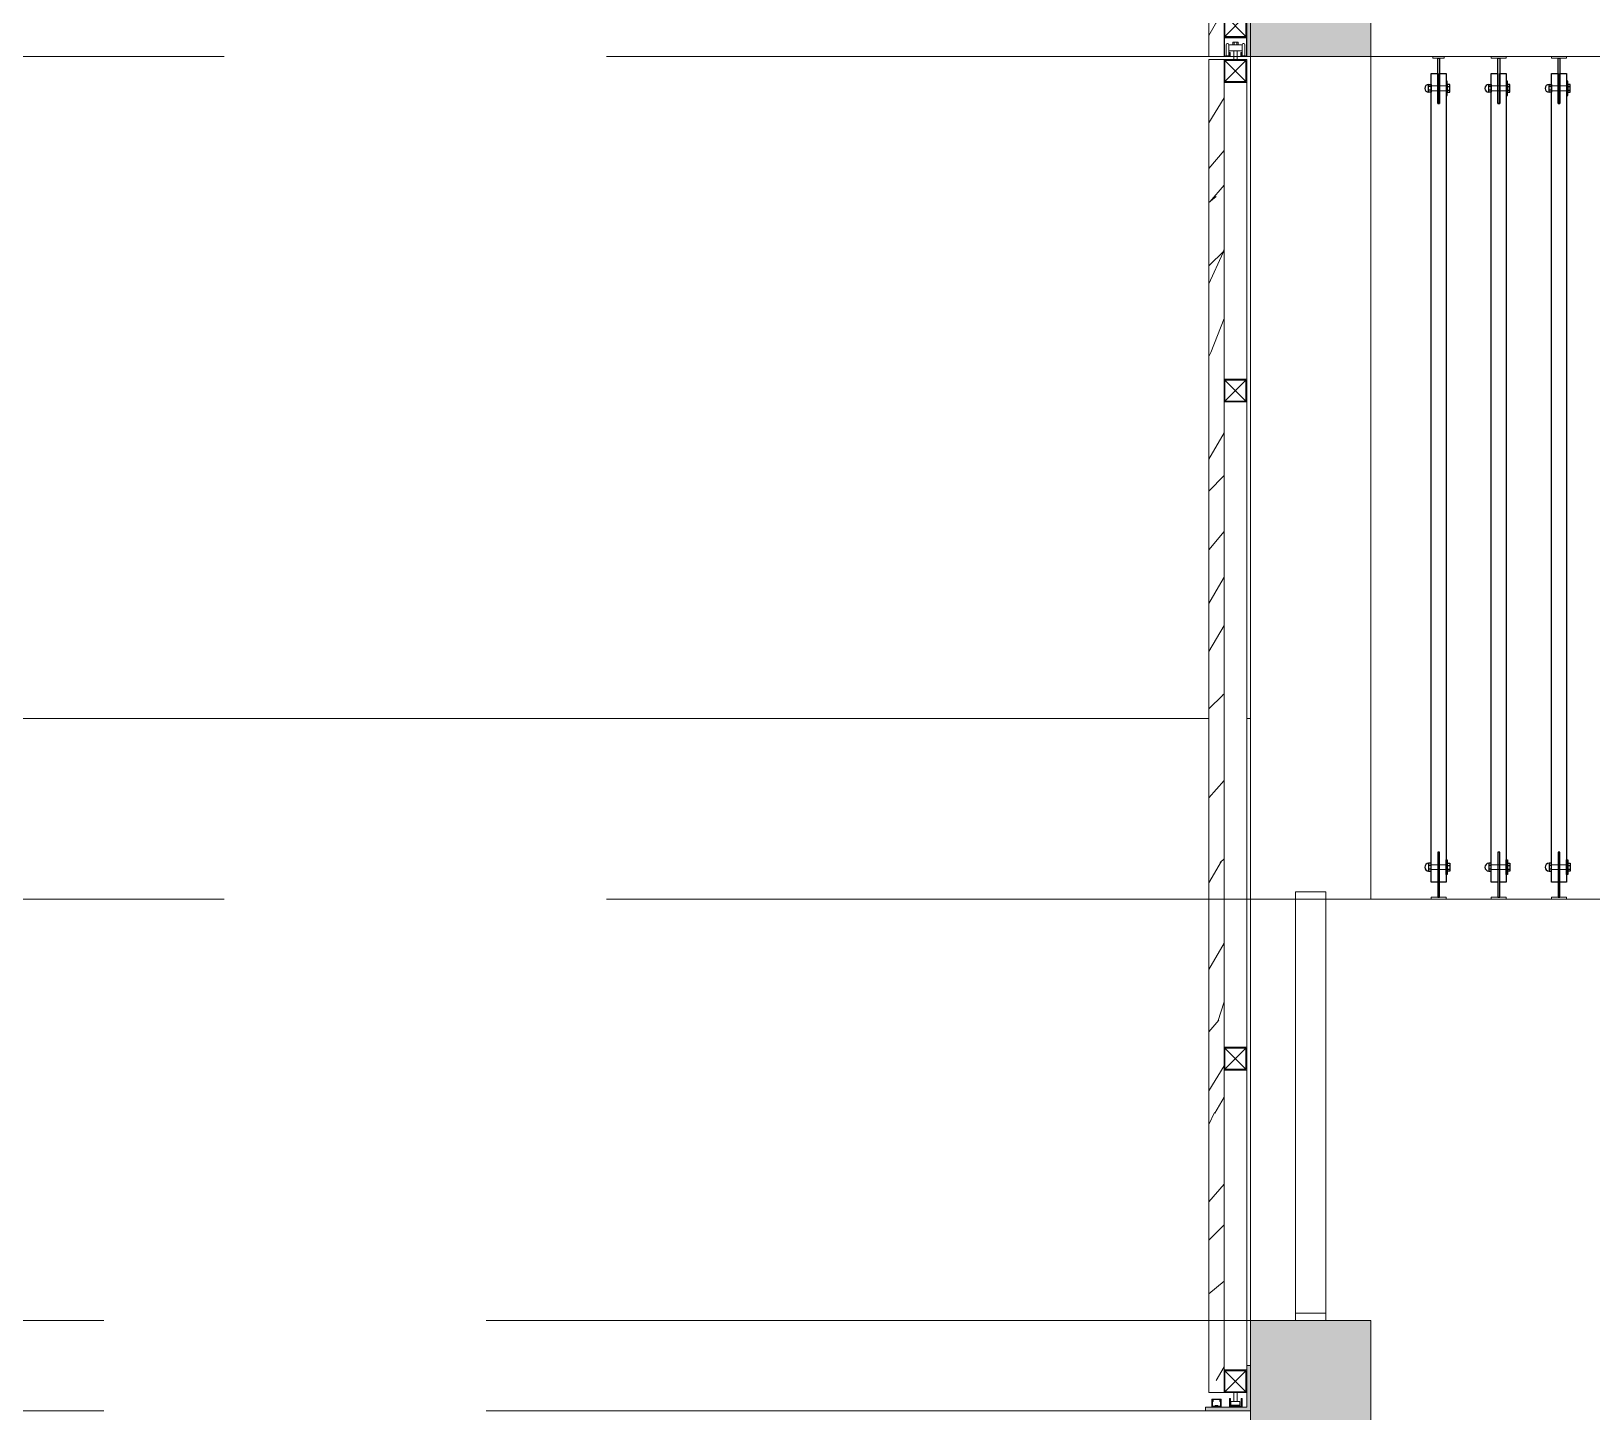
# Model space of a CAD drawing. Header units: metres. Extents: x -197 to 1099, y -24 to 14.
# Drawn here: x 115.281 to 117.874, y 3.348 to 5.642 of the extents above; entities that cross this region are included whole.
import ezdxf

# ---------------------------------------------------------------- set-up
doc = ezdxf.new("R2010")
doc.units = ezdxf.units.M
doc.header["$LTSCALE"] = 0.001
doc.linetypes.add('HIDDENX2', pattern=[19.049999999999997, 12.7, -6.35])
doc.linetypes.add('OCULTA3', pattern=[0.44999999999999996, 0.3, -0.15])
doc.layers.get('0').update_dxf_attribs({"lineweight": 13, "true_color": 0x000000})
for name, color, linetype, lineweight, true_color in [('Jach-Anotaciones-CalidaddeLínea  0.13', 7, 'Continuous', 13, 0x000000), ('Jach-Anotaciones-CalidaddeLínea 0.05', 7, 'Continuous', 5, 0x000000), ('Jach-Anotaciones-CalidaddeLínea 0.09', 7, 'Continuous', 9, 0x000000), ('Jach-Anotaciones-Hatch-Lum100%', 7, 'Continuous', 13, 0x000000), ('Jach-Anotaciones-Hatch-Lum30%', 7, 'Continuous', 13, 0xb3b3b3), ('Jach-Anotaciones-Hatch-Lum50%', 9, 'Continuous', 13, 0x808080), ('Jach-Anotaciones-LineasDetalle0.09mm', 7, 'Continuous', 15, 0x000000), ('JACH-Arq-Lineas-Proyeccion', 250, 'HIDDENX2', 13, 0x333333), ('JACH-Arq-Lineas-Proyeccion Niveles cortes', 9, 'HIDDENX2', 13, 0x808080), ('JACH-Arq-Muros01-Carga', 7, 'Continuous', 25, 0x000000)]:
    doc.layers.add(name, color=color, linetype=linetype, lineweight=lineweight, true_color=true_color)
pattern_1 = [(0, (-117.506646901861, -3.500000000000008), (0, 6.985), [5.08, -1.905]), (90, (-117.506646901861, -3.500000000000008), (-6.985, 4.277078946022131e-16), [5.08, -1.905])]

# ---------------------------------------------------------------- blocks, each defined once
blk = doc.blocks.new('A$C18821975')
at = {"layer": 'Jach-Anotaciones-Hatch-Lum30%', "ltscale": 100}
h = blk.add_hatch(dxfattribs=at)
h.set_pattern_fill('ANGLE', color=256)
h.set_pattern_definition(pattern_1)
h.paths.add_polyline_path([(-0.2424999999998931, 2.133499999999701), (-0.2074999999998681, 2.133499999999701), (-0.2074999999998681, 2.168499999999701), (-0.2424999999998931, 2.168499999999701)], flags=16)
h.paths.add_polyline_path([(-0.2439999999998577, 2.131999999999701), (-0.2059999999999036, 2.131999999999701), (-0.2059999999999036, 2.169999999999701), (-0.2439999999998577, 2.169999999999701)])
h = blk.add_hatch(color=256, dxfattribs=at)
h.dxf.hatch_style = 1
h.paths.add_polyline_path([(-0.2424999999998931, 2.133499999999701), (-0.2074999999998681, 2.133499999999701), (-0.2074999999998681, 2.168499999999701), (-0.2424999999998931, 2.168499999999701)], flags=16)
h.paths.add_polyline_path([(-0.2439999999998577, 2.131999999999701), (-0.2059999999999036, 2.131999999999701), (-0.2059999999999036, 2.169999999999701), (-0.2439999999998577, 2.169999999999701)])
h = blk.add_hatch(dxfattribs=at)
h.set_pattern_fill('ANGLE', color=256)
h.set_pattern_definition(pattern_1)
h.paths.add_polyline_path([(-0.2349523809522225, 2.100904761904469), (-0.2430952380951794, 2.100904761904469), (-0.2430952380951794, 2.131095238094941), (-0.2069047619046387, 2.131095238094941), (-0.2069047619046387, 2.100904761904469), (-0.2150476190475956, 2.100904761904469), (-0.2150476190475956, 2.106785714285423), (-0.215952380952217, 2.106785714285423), (-0.215952380952217, 2.099999999999702), (-0.2059999999999036, 2.099999999999702), (-0.2059999999999036, 2.131999999999702), (-0.2439999999999145, 2.131999999999702), (-0.2439999999999145, 2.099999999999702), (-0.2340476190474874, 2.099999999999702), (-0.2340476190474874, 2.106785714285423), (-0.2349523809522225, 2.106785714285423)])
h = blk.add_hatch(color=256, dxfattribs=at)
h.dxf.hatch_style = 1
h.paths.add_polyline_path([(-0.2349523809522225, 2.100904761904469), (-0.2430952380951794, 2.100904761904469), (-0.2430952380951794, 2.131095238094941), (-0.2069047619046387, 2.131095238094941), (-0.2069047619046387, 2.100904761904469), (-0.2150476190475956, 2.100904761904469), (-0.2150476190475956, 2.106785714285423), (-0.215952380952217, 2.106785714285423), (-0.215952380952217, 2.099999999999702), (-0.2059999999999036, 2.099999999999702), (-0.2059999999999036, 2.131999999999702), (-0.2439999999999145, 2.131999999999702), (-0.2439999999999145, 2.099999999999702), (-0.2340476190474874, 2.099999999999702), (-0.2340476190474874, 2.106785714285423), (-0.2349523809522225, 2.106785714285423)])
h = blk.add_hatch(dxfattribs=at)
h.set_pattern_fill('ANGLE', color=256)
h.set_pattern_definition(pattern_1)
h.paths.add_polyline_path([(-0.2424999999998931, 2.058500000000076), (-0.207499999999925, 2.058500000000076), (-0.207499999999925, 2.093500000000077), (-0.2424999999998931, 2.093500000000077)], flags=16)
h.paths.add_polyline_path([(-0.2439999999999145, 2.057000000000076), (-0.2059999999999036, 2.057000000000076), (-0.2059999999999036, 2.095000000000077), (-0.2439999999999145, 2.095000000000077)])
h = blk.add_hatch(color=256, dxfattribs=at)
h.dxf.hatch_style = 1
h.paths.add_polyline_path([(-0.2424999999998931, 2.058500000000076), (-0.207499999999925, 2.058500000000076), (-0.207499999999925, 2.093500000000077), (-0.2424999999998931, 2.093500000000077)], flags=16)
h.paths.add_polyline_path([(-0.2439999999999145, 2.057000000000076), (-0.2059999999999036, 2.057000000000076), (-0.2059999999999036, 2.095000000000077), (-0.2439999999999145, 2.095000000000077)], flags=17)
h = blk.add_hatch(dxfattribs=at)
h.set_pattern_fill('ANGLE', color=256)
h.set_pattern_definition(pattern_1)
h.paths.add_polyline_path([(-0.2424999999998931, 1.527499999999896), (-0.2074999999998965, 1.527499999999896), (-0.2074999999998965, 1.562499999999897), (-0.2424999999998931, 1.562499999999897)], flags=16)
h.paths.add_polyline_path([(-0.2439999999998861, 1.525999999999896), (-0.2059999999999036, 1.525999999999896), (-0.2059999999999036, 1.563999999999897), (-0.2439999999998861, 1.563999999999897)])
h = blk.add_hatch(color=256, dxfattribs=at)
h.dxf.hatch_style = 1
h.paths.add_polyline_path([(-0.2424999999998931, 1.527499999999896), (-0.2074999999998965, 1.527499999999896), (-0.2074999999998965, 1.562499999999897), (-0.2424999999998931, 1.562499999999897)], flags=16)
h.paths.add_polyline_path([(-0.2439999999998861, 1.525999999999896), (-0.2059999999999036, 1.525999999999896), (-0.2059999999999036, 1.563999999999897), (-0.2439999999998861, 1.563999999999897)])
h = blk.add_hatch(dxfattribs=at)
h.set_pattern_fill('ANGLE', color=256)
h.set_pattern_definition(pattern_1)
h.paths.add_polyline_path([(-0.2424999999995521, 0.4174999999997184), (-0.2074999999995555, 0.4174999999997184), (-0.2074999999995555, 0.4524999999997186), (-0.2424999999995521, 0.4524999999997186)], flags=16)
h.paths.add_polyline_path([(-0.243999999999545, 0.4159999999997184), (-0.2059999999995625, 0.4159999999997184), (-0.2059999999995625, 0.4539999999997186), (-0.243999999999545, 0.4539999999997186)])
h = blk.add_hatch(color=256, dxfattribs=at)
h.dxf.hatch_style = 1
h.paths.add_polyline_path([(-0.2424999999995521, 0.4174999999997184), (-0.2074999999995555, 0.4174999999997184), (-0.2074999999995555, 0.4524999999997186), (-0.2424999999995521, 0.4524999999997186)], flags=16)
h.paths.add_polyline_path([(-0.243999999999545, 0.4159999999997184), (-0.2059999999995625, 0.4159999999997184), (-0.2059999999995625, 0.4539999999997186), (-0.243999999999545, 0.4539999999997186)])
h = blk.add_hatch(dxfattribs=at)
h.set_pattern_fill('ANGLE', color=256)
h.set_pattern_definition(pattern_1)
h.paths.add_polyline_path([(-0.2439999999995734, -0.1200000000003709), (-0.2059999999995625, -0.1200000000003709), (-0.2059999999995625, -0.08200000000037067), (-0.2439999999995734, -0.08200000000037067)])
h.paths.add_polyline_path([(-0.2424999999995521, -0.1185000000003709), (-0.2074999999995839, -0.1185000000003709), (-0.2074999999995839, -0.08350000000037072), (-0.2424999999995521, -0.08350000000037072)], flags=16)
h = blk.add_hatch(color=256, dxfattribs=at)
h.dxf.hatch_style = 1
h.paths.add_polyline_path([(-0.2424999999995521, -0.1185000000003709), (-0.2074999999995839, -0.1185000000003709), (-0.2074999999995839, -0.08350000000037072), (-0.2424999999995521, -0.08350000000037072)], flags=16)
h.paths.add_polyline_path([(-0.2439999999995734, -0.1200000000003709), (-0.2059999999995625, -0.1200000000003709), (-0.2059999999995625, -0.08200000000037067), (-0.2439999999995734, -0.08200000000037067)])
h = blk.add_hatch(dxfattribs=at)
h.set_pattern_fill('ANGLE', color=256)
h.set_pattern_definition([(0, (-117.511146901861, -3.500000000000009), (0, 6.985), [5.08, -1.905]), (90, (-117.511146901861, -3.500000000000009), (-6.985, 4.277078946022131e-16), [5.08, -1.905])])
h.paths.add_polyline_path([(-0.2564999999996189, -0.1440000000000041), (-0.2644999999996145, -0.1440000000000041), (-0.2644999999996145, -0.1310000000000042), (-0.2635999999996272, -0.1310000000000042), (-0.2635999999996415, -0.1316000000000042), (-0.2629999999996215, -0.1316000000000046), (-0.2629999999996215, -0.1425000000000041), (-0.2564999999996189, -0.1425000000000041), (-0.2499999999996163, -0.1425000000000041), (-0.2499999999996163, -0.1316000000000046), (-0.2493999999995964, -0.1316000000000042), (-0.2493999999996106, -0.1310000000000042), (-0.2484999999996234, -0.1310000000000042), (-0.2484999999996234, -0.1440000000000041)])
h = blk.add_hatch(color=256, dxfattribs=at)
h.dxf.hatch_style = 1
h.paths.add_polyline_path([(-0.2564999999996189, -0.1440000000000041), (-0.2644999999996145, -0.1440000000000041), (-0.2644999999996145, -0.1310000000000042), (-0.2635999999996272, -0.1310000000000042), (-0.2635999999996415, -0.1316000000000042), (-0.2629999999996215, -0.1316000000000046), (-0.2629999999996215, -0.1425000000000041), (-0.2564999999996189, -0.1425000000000041), (-0.2499999999996163, -0.1425000000000041), (-0.2499999999996163, -0.1316000000000046), (-0.2493999999995964, -0.1316000000000042), (-0.2493999999996106, -0.1310000000000042), (-0.2484999999996234, -0.1310000000000042), (-0.2484999999996234, -0.1440000000000041)])
h = blk.add_hatch(dxfattribs=at)
h.set_pattern_fill('ANGLE', color=256)
h.set_pattern_definition(pattern_1)
h.paths.add_polyline_path([(-0.2334999999995944, -0.1300000000000034), (-0.2334999999995944, -0.1425000000000032), (-0.2154999999995653, -0.1425000000000032), (-0.2154999999995653, -0.1300000000000034), (-0.213999999999487, -0.1300000000000034), (-0.213999999999487, -0.1440000000000032), (-0.2349999999995589, -0.1440000000000032), (-0.2349999999995589, -0.1300000000000034)])
h = blk.add_hatch(color=256, dxfattribs=at)
h.dxf.hatch_style = 1
h.paths.add_polyline_path([(-0.2334999999995944, -0.1300000000000034), (-0.2334999999995944, -0.1425000000000032), (-0.2154999999995653, -0.1425000000000032), (-0.2154999999995653, -0.1300000000000034), (-0.213999999999487, -0.1300000000000034), (-0.213999999999487, -0.1440000000000032), (-0.2349999999995589, -0.1440000000000032), (-0.2349999999995589, -0.1300000000000034)])
at = {"layer": 'Jach-Anotaciones-Hatch-Lum50%', "ltscale": 100}
h = blk.add_hatch(dxfattribs=at)
h.set_pattern_fill('WOOD_01', color=256, scale=0.8, angle=59.99999999999999, pattern_type=2)
h.set_pattern_definition([(59.99999999999999, (-66.05307510189039, -2.696097570650467), (-0.6928203230275509, 0.4000000000000001), [0.16, -0.6400000000000001]), (68.9726, (-65.67495212745553, -2.905169367420194), (1.707181333764873, 4.556921008755907), [0.1538832, -15.2344232]), (65.71050000000001, (-65.72052134683724, -2.888097570650467), (2.907189787389082, 6.6353772305239), [0.1607984, -7.8791008]), (44.57789999999999, (-65.92836744374551, -2.76809757065047), (6.478452004936241, 6.421028284839122), [0.2406656, -23.8259016]), (53.6599, (-66.14899815034448, -2.622241164189917), (0.3999987109868188, 0.6928213591829309), [0.1448864, -7.099420800000001]), (45.06859999999999, (-65.74209056621874, -2.82945655449909), (2.292819189945099, 2.371281938520576), [0.1241936, -12.2951456]), (48.6901, (-66.28392635357488, -2.83994366755873), (0.3999998598007705, 0.6928206732555288), [0.3263376, -3.7528776]), (65.71050000000001, (-65.61259829838298, -2.941169367420196), (2.907189787389082, 6.6353772305239), [0.0803992, -7.9595]), (59.99999999999999, (-65.90758283405455, -2.78009757065047), (-0.6928203230275509, 0.4000000000000001), [0.08000000000000002, -0.7200000000000001]), (59.99999999999999, (-66.07072127281788, -2.870661635255979), (-0.6928203230275509, 0.4000000000000001), [0.24, -0.5599999999999999]), (71.3099, (-66.09464432127209, -2.672097570650466), (0.9071813619919353, 3.171280108323208), [0.081584, -3.9976312]), (62.72629999999999, (-65.87830080175183, -2.889379602953221), (7.307182553961365, 14.25640507200551), [0.1681904, -16.6508464]), (52.40539999999999, (-65.83751619206112, -2.866738586801846), (3.892815890058081, 5.142565012409674), [0.1210616, -11.9851336]), (59.99999999999999, (-65.59424446931064, -3.053379602953223), (-0.6928203230275509, 0.4000000000000001), [0.16, -0.6400000000000001]), (58.83090000000001, (-65.59960345315915, -3.142661635255978), (0.3999995411979115, 0.6928207571866336), [0.3920816, -38.81608]), (59.99999999999999, (-66.11921869542982, -2.84266163525598), (-0.6928203230275509, 0.4000000000000001), [0.08000000000000002, -0.7200000000000001]), (59.99999999999999, (-66.13464432127205, -2.741379602953225), (-0.6928203230275509, 0.4000000000000001), [0.08000000000000002, -0.7200000000000001]), (59.99999999999999, (-66.37699815034455, -3.017148748315621), (-0.6928203230275509, 0.4000000000000001), [0.12, -0.68]), (50.5377, (-66.30363916649583, -2.810087261098184), (0.3999997623479966, 0.6928205315673218), [0.2433104, -4.6228992]), (59.99999999999999, (-66.43163916649598, -3.031789764467001), (-0.6928203230275509, 0.4000000000000001), [0.16, -0.6400000000000001]), (59.99999999999999, (-65.85210087577104, -3.468000000000026), (-0.6928203230275509, 0.4000000000000001), [0.08800000000000001, -0.7120000000000001]), (59.99999999999999, (-65.68274189192255, -3.094661635255976), (-0.6928203230275509, 0.4000000000000001), [0.08000000000000002, -0.7200000000000001]), (59.99999999999999, (-65.90752650161323, -3.43600000000003), (-0.6928203230275509, 0.4000000000000001), [0.168, -0.6320000000000001]), (65.4403, (-65.74509572099498, -3.058661635255974), (3.307183171481737, 7.328200936655065), [0.1687599999999991, -16.70725759999989]), (59.99999999999999, (-65.79652134683727, -3.019733432025704), (-0.6928203230275509, 0.4000000000000001), [0.152, -0.6480000000000001]), (59.99999999999999, (-66.01837775329773, -3.37200000000003), (-0.6928203230275509, 0.4000000000000001), [0.08800000000000001, -0.7120000000000001]), (58.83090000000001, (-66.08122900498222, -3.224861561236723), (0.3999995411979115, 0.6928207571866336), [0.3920816, -38.81608]), (59.99999999999999, (-66.1075828340546, -3.126507732164244), (-0.6928203230275509, 0.4000000000000001), [0.08000000000000002, -0.7200000000000001]), (59.99999999999999, (-66.16836744374552, -3.183789764466995), (-0.6928203230275509, 0.4000000000000001), [0.08000000000000002, -0.7200000000000001]), (59.99999999999999, (-66.00836744374544, -2.90666163525598), (-0.6928203230275509, 0.4000000000000001), [0.16, -0.6400000000000001]), (59.99999999999999, (-66.10222385020609, -3.037225699861489), (-0.6928203230275509, 0.4000000000000001), [0.08000000000000002, -0.7200000000000001]), (59.99999999999999, (-66.2653622889693, -3.127789764466998), (-0.6928203230275509, 0.4000000000000001), [0.16, -0.6400000000000001]), (79.6538, (-65.8663777532978, -3.108728277249563), (1.628722567496922, 9.221021557858283), [0.1189287999999996, -11.77392479999994]), (71.3099, (-66.12836744374545, -3.114507732164243), (0.9071813619919353, 3.171280108323208), [0.081584, -3.9976312]), (71.3099, (-65.93372642759402, -2.857379602953225), (0.9071813619919353, 3.171280108323208), [0.081584, -3.9976312]), (65.71050000000001, (-66.3169981503446, -2.913225699861486), (2.907189787389082, 6.6353772305239), [0.0803992, -7.9595]), (49.6952, (-66.48949557295646, -3.100000000000031), (3.092816639550967, 3.756924043554549), [0.08944239999999956, -8.854827999999944]), (48.6901, (-65.80810087577117, -3.391789764467001), (0.3999998598007705, 0.6928206732555288), [0.081584, -3.9976312]), (150, (-65.75424446931049, -3.330507732164244), (-0.4000000000000002, -0.6928203230275509), [0, -0.8]), (46.60760000000001, (-66.226223850206, -3.252000000000025), (9.571260273929024, 10.17795783413843), [0.172696, -17.0969232]), (71.3099, (-66.07921869542986, -2.773379602953221), (0.9071813619919353, 3.171280108323208), [0.081584, -3.9976312]), (70.3048, (-65.64274189192258, -3.025379602953224), (1.307182332745853, 3.864099886017482), [0.0894424, -8.854828000000001]), (48.6901, (-66.06758283405463, -3.057225699861485), (0.3999998598007705, 0.6928206732555288), [0.081584, -3.9976312]), (48.6901, (-66.0622238502059, -2.96794366755873), (0.3999998598007705, 0.6928206732555288), [0.081584, -3.9976312]), (41.5651, (-66.1569418179032, -3.292000000000031), (0.3999991070388526, 0.6928206457307985), [0.1011927999999996, -2.428628799999986]), (45.9638, (-66.34850072773258, -3.079789764466996), (0.399998980610664, 0.6928205473604472), [0.3298488, -2.9686352]), (43.3008, (-66.3169981503446, -2.913225699861486), (4.185636286557601, 4.049744739044551), [0.2505672, -8.101676]), (59.99999999999999, (-66.35163916649583, -2.89322569986149), (-0.6928203230275509, 0.4000000000000001), [0.096, -0.7040000000000001]), (45.9638, (-65.8235265016134, -3.290507732164245), (0.399998980610664, 0.6928205473604472), [0.3298488, -2.9686352]), (45.9638, (-65.91202392422531, -3.331789764466998), (0.399998980610664, 0.6928205473604472), [0.3298488, -2.9686352]), (45.9638, (-65.97437775329774, -3.295789764466997), (0.399998980610664, 0.6928205473604472), [0.3298488, -2.9686352]), (49.6952, (-66.32321869542977, -3.196000000000028), (3.092816639550967, 3.756924043554549), [0.08944239999999956, -8.854827999999944]), (45.9638, (-66.18536228896926, -2.989225699861487), (0.399998980610664, 0.6928205473604472), [0.164924, -3.13356]), (49.6952, (-66.10151619206101, -3.324000000000028), (3.092816639550967, 3.756924043554549), [0.08944239999999956, -8.854827999999944]), (57.61409999999999, (-65.8450187694491, -2.991733432025705), (0.3999991286870908, 0.6928207761272522), [0.1921663999999991, -19.02449199999989]), (49.6952, (-66.01372642759407, -2.995943667558735), (3.092816639550967, 3.756924043554549), [0.08944239999999956, -8.854827999999944]), (72.52879999999999, (-65.95587002113359, -2.927733432025698), (0.9071803507495232, 3.17128134510078), [0.073756, -7.301879200000001]), (49.5626, (-66.06687517590956, -3.344000000000031), (5.785630364738171, 6.821029195902552), [0.3091152, -30.602364]), (51.86989999999999, (-65.8663777532978, -3.108728277249563), (0.399999951861081, 0.6928198528405585), [0.1131368, -5.543716800000001]), (64.76359999999998, (-66.04365978560043, -3.255789764466998), (3.707185580761411, 8.021020098351906), [0.1926655999999991, -9.440609599999943]), (59.99999999999999, (-65.96151619206103, -3.081512886940382), (-0.6928203230275509, 0.4000000000000001), [0.248, -0.5519999999999999]), (44.7449, (-66.41328533742342, -3.144000000000028), (2.292819044946169, 2.371281764098256), [0.09121440000000001, -9.030188800000001]), (50.5377, (-65.75424446931049, -3.330507732164244), (0.3999997623479966, 0.6928205315673218), [0.2433104, -4.6228992]), (40.0169, (-65.98373673714639, -3.392000000000026), (1.89281980711911, 1.678461156464925), [0.0936376, -9.270121600000001]), (59.99999999999999, (-66.06850072773261, -2.594815538347711), (-0.6928203230275509, 0.4000000000000001), [0.04000000000000001, -0.76]), (59.99999999999999, (-65.76365978560045, -2.770815538347713), (-0.6928203230275509, 0.4000000000000001), [0.08000000000000002, -0.7200000000000001]), (71.3099, (-65.51424446931048, -2.914815538347712), (0.9071813619919353, 3.171280108323208), [0.081584, -3.9976312]), (59.99999999999999, (-65.57952650161326, -2.867887335117439), (-0.6928203230275509, 0.4000000000000001), [0.144, -0.656]), (43.3008, (-65.95072127281799, -2.662815538347709), (4.185636286557601, 4.049744739044551), [0.0835224, -8.2687208]), (48.02069999999999, (-65.80122900498213, -2.739887335117439), (10.37204165104561, 11.56314678498073), [0.1472056, -26.8405152]), (150, (-65.51424446931048, -2.914815538347712), (-0.4000000000000002, -0.6928203230275509), [0, -0.8]), (59.99999999999999, (-65.48810087577112, -2.837533506044957), (-0.6928203230275509, 0.4000000000000001), [0.072, -0.7280000000000001]), (59.99999999999999, (-65.61973673714635, -2.761533506044957), (-0.6928203230275509, 0.4000000000000001), [0.072, -0.7280000000000001]), (59.99999999999999, (-65.65437775329781, -2.741533506044953), (-0.6928203230275509, 0.4000000000000001), [0.072, -0.7280000000000001]), (36.0376, (-65.88993666312706, -2.605533506044958), (4.878451732092794, 3.649747619510788), [0.0787912, -7.800289599999999]), (48.51629999999998, (-65.97307510189046, -2.557533506044956), (2.692928029771203, 3.064039415718946), [0.0734704, -52.17242]), (41.5651, (-65.72365978560049, -2.701533506044954), (0.3999991070388526, 0.6928206457307985), [0.07589439999999956, -2.453926399999986]), (47.47120000000001, (-66.06314174388399, -2.505533506044956), (2.692820176172625, 3.064101995905731), [0.073756, -7.301879200000001])])
h.paths.add_polyline_path([(-0.2439999999999145, 2.099999999999986), (-0.2691534323918177, 2.099999999999986), (-0.2691534323918177, 2.649999999999969), (-0.2439999999999145, 2.649999999999969)])
h = blk.add_hatch(dxfattribs=at)
h.set_pattern_fill('ANGLE', color=256)
h.set_pattern_definition(pattern_1)
h.paths.add_polyline_path([(-0.2059999999999036, 2.200000000000009), (-0.1999999999999318, 2.200000000000009), (-0.1999999999999318, 2.100000000000007), (-0.2059999999999036, 2.100000000000007)])
h = blk.add_hatch(color=256, dxfattribs=at)
h.dxf.hatch_style = 1
h.paths.add_polyline_path([(-0.2059999999999036, 2.200000000000009), (-0.1999999999999318, 2.200000000000009), (-0.1999999999999318, 2.100000000000007), (-0.2059999999999036, 2.100000000000007)])
h = blk.add_hatch(dxfattribs=at)
h.set_pattern_fill('WOOD_01', color=256, scale=0.8, angle=59.99999999999999, pattern_type=2)
h.set_pattern_definition([(59.99999999999999, (-66.05307510189039, -2.696097570650381), (-0.6928203230275509, 0.4000000000000001), [0.16, -0.6400000000000001]), (68.9726, (-65.67495212745553, -2.905169367420108), (1.707181333764873, 4.556921008755907), [0.1538832, -15.2344232]), (65.71050000000001, (-65.72052134683724, -2.888097570650381), (2.907189787389082, 6.6353772305239), [0.1607984, -7.8791008]), (44.57789999999999, (-65.92836744374551, -2.768097570650383), (6.478452004936241, 6.421028284839122), [0.2406656, -23.8259016]), (53.6599, (-66.14899815034448, -2.622241164189831), (0.3999987109868188, 0.6928213591829309), [0.1448864, -7.099420800000001]), (45.06859999999999, (-65.74209056621874, -2.829456554499004), (2.292819189945099, 2.371281938520576), [0.1241936, -12.2951456]), (48.6901, (-66.28392635357488, -2.839943667558643), (0.3999998598007705, 0.6928206732555288), [0.3263376, -3.7528776]), (65.71050000000001, (-65.61259829838298, -2.941169367420109), (2.907189787389082, 6.6353772305239), [0.0803992, -7.9595]), (59.99999999999999, (-65.90758283405455, -2.780097570650384), (-0.6928203230275509, 0.4000000000000001), [0.08000000000000002, -0.7200000000000001]), (59.99999999999999, (-66.07072127281788, -2.870661635255893), (-0.6928203230275509, 0.4000000000000001), [0.24, -0.5599999999999999]), (71.3099, (-66.09464432127209, -2.67209757065038), (0.9071813619919353, 3.171280108323208), [0.081584, -3.9976312]), (62.72629999999999, (-65.87830080175183, -2.889379602953135), (7.307182553961365, 14.25640507200551), [0.1681904, -16.6508464]), (52.40539999999999, (-65.83751619206112, -2.866738586801759), (3.892815890058081, 5.142565012409674), [0.1210616, -11.9851336]), (59.99999999999999, (-65.59424446931064, -3.053379602953136), (-0.6928203230275509, 0.4000000000000001), [0.16, -0.6400000000000001]), (58.83090000000001, (-65.59960345315915, -3.142661635255891), (0.3999995411979115, 0.6928207571866336), [0.3920816, -38.81608]), (59.99999999999999, (-66.11921869542982, -2.842661635255894), (-0.6928203230275509, 0.4000000000000001), [0.08000000000000002, -0.7200000000000001]), (59.99999999999999, (-66.13464432127205, -2.741379602953139), (-0.6928203230275509, 0.4000000000000001), [0.08000000000000002, -0.7200000000000001]), (59.99999999999999, (-66.37699815034455, -3.017148748315535), (-0.6928203230275509, 0.4000000000000001), [0.12, -0.68]), (50.5377, (-66.30363916649583, -2.810087261098098), (0.3999997623479966, 0.6928205315673218), [0.2433104, -4.6228992]), (59.99999999999999, (-66.43163916649598, -3.031789764466915), (-0.6928203230275509, 0.4000000000000001), [0.16, -0.6400000000000001]), (59.99999999999999, (-65.85210087577104, -3.46799999999994), (-0.6928203230275509, 0.4000000000000001), [0.08800000000000001, -0.7120000000000001]), (59.99999999999999, (-65.68274189192255, -3.09466163525589), (-0.6928203230275509, 0.4000000000000001), [0.08000000000000002, -0.7200000000000001]), (59.99999999999999, (-65.90752650161323, -3.435999999999944), (-0.6928203230275509, 0.4000000000000001), [0.168, -0.6320000000000001]), (65.4403, (-65.74509572099498, -3.058661635255888), (3.307183171481737, 7.328200936655065), [0.1687599999999991, -16.70725759999988]), (59.99999999999999, (-65.79652134683727, -3.019733432025618), (-0.6928203230275509, 0.4000000000000001), [0.152, -0.6480000000000001]), (59.99999999999999, (-66.01837775329773, -3.371999999999943), (-0.6928203230275509, 0.4000000000000001), [0.08800000000000001, -0.7120000000000001]), (58.83090000000001, (-66.08122900498222, -3.224861561236637), (0.3999995411979115, 0.6928207571866336), [0.3920816, -38.81608]), (59.99999999999999, (-66.1075828340546, -3.126507732164157), (-0.6928203230275509, 0.4000000000000001), [0.08000000000000002, -0.7200000000000001]), (59.99999999999999, (-66.16836744374552, -3.183789764466909), (-0.6928203230275509, 0.4000000000000001), [0.08000000000000002, -0.7200000000000001]), (59.99999999999999, (-66.00836744374544, -2.906661635255894), (-0.6928203230275509, 0.4000000000000001), [0.16, -0.6400000000000001]), (59.99999999999999, (-66.10222385020609, -3.037225699861402), (-0.6928203230275509, 0.4000000000000001), [0.08000000000000002, -0.7200000000000001]), (59.99999999999999, (-66.2653622889693, -3.127789764466911), (-0.6928203230275509, 0.4000000000000001), [0.16, -0.6400000000000001]), (79.6538, (-65.8663777532978, -3.108728277249476), (1.628722567496922, 9.221021557858283), [0.1189287999999995, -11.77392479999994]), (71.3099, (-66.12836744374545, -3.114507732164157), (0.9071813619919353, 3.171280108323208), [0.081584, -3.9976312]), (71.3099, (-65.93372642759402, -2.857379602953138), (0.9071813619919353, 3.171280108323208), [0.081584, -3.9976312]), (65.71050000000001, (-66.3169981503446, -2.9132256998614), (2.907189787389082, 6.6353772305239), [0.0803992, -7.9595]), (49.6952, (-66.48949557295646, -3.099999999999945), (3.092816639550967, 3.756924043554549), [0.08944239999999955, -8.854827999999943]), (48.6901, (-65.80810087577117, -3.391789764466914), (0.3999998598007705, 0.6928206732555288), [0.081584, -3.9976312]), (150, (-65.75424446931049, -3.330507732164158), (-0.4000000000000002, -0.6928203230275509), [0, -0.8]), (46.60760000000001, (-66.226223850206, -3.251999999999939), (9.571260273929024, 10.17795783413843), [0.172696, -17.0969232]), (71.3099, (-66.07921869542986, -2.773379602953135), (0.9071813619919353, 3.171280108323208), [0.081584, -3.9976312]), (70.3048, (-65.64274189192258, -3.025379602953138), (1.307182332745853, 3.864099886017482), [0.0894424, -8.854828000000001]), (48.6901, (-66.06758283405463, -3.057225699861398), (0.3999998598007705, 0.6928206732555288), [0.081584, -3.9976312]), (48.6901, (-66.0622238502059, -2.967943667558643), (0.3999998598007705, 0.6928206732555288), [0.081584, -3.9976312]), (41.5651, (-66.1569418179032, -3.291999999999945), (0.3999991070388526, 0.6928206457307985), [0.1011927999999996, -2.428628799999986]), (45.9638, (-66.34850072773258, -3.07978976446691), (0.399998980610664, 0.6928205473604472), [0.3298488, -2.9686352]), (43.3008, (-66.3169981503446, -2.9132256998614), (4.185636286557601, 4.049744739044551), [0.2505672, -8.101676]), (59.99999999999999, (-66.35163916649583, -2.893225699861404), (-0.6928203230275509, 0.4000000000000001), [0.096, -0.7040000000000001]), (45.9638, (-65.8235265016134, -3.290507732164159), (0.399998980610664, 0.6928205473604472), [0.3298488, -2.9686352]), (45.9638, (-65.91202392422531, -3.331789764466912), (0.399998980610664, 0.6928205473604472), [0.3298488, -2.9686352]), (45.9638, (-65.97437775329774, -3.295789764466911), (0.399998980610664, 0.6928205473604472), [0.3298488, -2.9686352]), (49.6952, (-66.32321869542977, -3.195999999999942), (3.092816639550967, 3.756924043554549), [0.08944239999999955, -8.854827999999943]), (45.9638, (-66.18536228896926, -2.989225699861401), (0.399998980610664, 0.6928205473604472), [0.164924, -3.13356]), (49.6952, (-66.10151619206101, -3.323999999999942), (3.092816639550967, 3.756924043554549), [0.08944239999999955, -8.854827999999943]), (57.61409999999999, (-65.8450187694491, -2.991733432025619), (0.3999991286870908, 0.6928207761272522), [0.1921663999999991, -19.02449199999988]), (49.6952, (-66.01372642759407, -2.995943667558649), (3.092816639550967, 3.756924043554549), [0.08944239999999955, -8.854827999999943]), (72.52879999999999, (-65.95587002113359, -2.927733432025612), (0.9071803507495232, 3.17128134510078), [0.073756, -7.301879200000001]), (49.5626, (-66.06687517590956, -3.343999999999945), (5.785630364738171, 6.821029195902552), [0.3091152, -30.602364]), (51.86989999999999, (-65.8663777532978, -3.108728277249476), (0.399999951861081, 0.6928198528405585), [0.1131368, -5.543716800000001]), (64.76359999999998, (-66.04365978560043, -3.255789764466912), (3.707185580761411, 8.021020098351906), [0.1926655999999991, -9.440609599999942]), (59.99999999999999, (-65.96151619206103, -3.081512886940296), (-0.6928203230275509, 0.4000000000000001), [0.248, -0.5519999999999999]), (44.7449, (-66.41328533742342, -3.143999999999942), (2.292819044946169, 2.371281764098256), [0.09121440000000001, -9.030188800000001]), (50.5377, (-65.75424446931049, -3.330507732164158), (0.3999997623479966, 0.6928205315673218), [0.2433104, -4.6228992]), (40.0169, (-65.98373673714639, -3.39199999999994), (1.89281980711911, 1.678461156464925), [0.0936376, -9.270121600000001]), (59.99999999999999, (-66.06850072773261, -2.594815538347625), (-0.6928203230275509, 0.4000000000000001), [0.04000000000000001, -0.76]), (59.99999999999999, (-65.76365978560045, -2.770815538347627), (-0.6928203230275509, 0.4000000000000001), [0.08000000000000002, -0.7200000000000001]), (71.3099, (-65.51424446931048, -2.914815538347626), (0.9071813619919353, 3.171280108323208), [0.081584, -3.9976312]), (59.99999999999999, (-65.57952650161326, -2.867887335117353), (-0.6928203230275509, 0.4000000000000001), [0.144, -0.656]), (43.3008, (-65.95072127281799, -2.662815538347623), (4.185636286557601, 4.049744739044551), [0.0835224, -8.2687208]), (48.02069999999999, (-65.80122900498213, -2.739887335117352), (10.37204165104561, 11.56314678498073), [0.1472056, -26.8405152]), (150, (-65.51424446931048, -2.914815538347626), (-0.4000000000000002, -0.6928203230275509), [0, -0.8]), (59.99999999999999, (-65.48810087577112, -2.837533506044871), (-0.6928203230275509, 0.4000000000000001), [0.072, -0.7280000000000001]), (59.99999999999999, (-65.61973673714635, -2.76153350604487), (-0.6928203230275509, 0.4000000000000001), [0.072, -0.7280000000000001]), (59.99999999999999, (-65.65437775329781, -2.741533506044867), (-0.6928203230275509, 0.4000000000000001), [0.072, -0.7280000000000001]), (36.0376, (-65.88993666312706, -2.605533506044872), (4.878451732092794, 3.649747619510788), [0.0787912, -7.800289599999999]), (48.51629999999998, (-65.97307510189046, -2.55753350604487), (2.692928029771203, 3.064039415718946), [0.0734704, -52.17242]), (41.5651, (-65.72365978560049, -2.701533506044868), (0.3999991070388526, 0.6928206457307985), [0.07589439999999954, -2.453926399999986]), (47.47120000000001, (-66.06314174388399, -2.50553350604487), (2.692820176172625, 3.064101995905731), [0.073756, -7.301879200000001])])
h.paths.add_polyline_path([(-0.2689999999996644, -0.09999999999994502), (-0.2439232838038379, -0.09999999999994502), (-0.243961641901933, 2.095000000000077), (-0.2690383580978732, 2.095000000000077)])
h = blk.add_hatch(dxfattribs=at)
h.set_pattern_fill('ANGLE', color=256)
h.set_pattern_definition(pattern_1)
h.paths.add_polyline_path([(-0.2749999999995509, -0.150000000000003), (-0.1999999999995339, -0.150000000000003), (-0.1999999999995339, -0.07500000000000329), (-0.2059999999995341, -0.07500000000000329), (-0.2059999999995341, -0.1440000000000032), (-0.2749999999995509, -0.1440000000000032)])
h = blk.add_hatch(color=256, dxfattribs=at)
h.dxf.hatch_style = 1
h.paths.add_polyline_path([(-0.2749999999995509, -0.150000000000003), (-0.1999999999995339, -0.150000000000003), (-0.1999999999995339, -0.07500000000000329), (-0.2059999999995341, -0.07500000000000329), (-0.2059999999995341, -0.1440000000000032), (-0.2749999999995509, -0.1440000000000032)])
at = {"layer": 'Jach-Anotaciones-CalidaddeLínea  0.13', "ltscale": 100}
for points in [[(-0.2689999999998918, 2.099999999999986), (-0.2439999999999145, 2.099999999999986), (-0.2439999999999145, 2.649999999999969), (-0.2689999999998918, 2.649999999999969)], [(-0.2349523809522225, 2.100904761904469), (-0.2430952380951794, 2.100904761904469), (-0.2430952380951794, 2.131095238094941), (-0.2069047619046387, 2.131095238094941), (-0.2069047619046387, 2.100904761904469), (-0.2150476190475956, 2.100904761904469), (-0.2150476190475956, 2.106785714285423), (-0.215952380952217, 2.106785714285423), (-0.215952380952217, 2.099999999999702), (-0.2059999999999036, 2.099999999999702), (-0.2059999999999036, 2.131999999999702), (-0.2439999999999145, 2.131999999999702), (-0.2439999999999145, 2.099999999999702), (-0.2340476190474874, 2.099999999999702), (-0.2340476190474874, 2.106785714285423), (-0.2349523809522225, 2.106785714285423)], [(-0.2137979410533717, 2.116608843537144), (-0.2137979410533717, 2.119562088819011), (-0.2362020589463327, 2.119562088819011), (-0.2362020589463327, 2.109629251700402), (-0.2137979410533717, 2.109629251700402)], [(-0.2295238095236982, 2.119562088819011), (-0.2204761904760062, 2.119562088819011), (-0.2204761904760062, 2.124085898342826), (-0.2295238095236982, 2.124085898342826)], [(-0.2295238095236982, 2.124085898342826), (-0.227032950340913, 2.124085898342826), (-0.227032950340913, 2.119562088819011), (-0.2295238095236982, 2.119562088819011)], [(-0.2204761904760062, 2.124085898342826), (-0.2229670496589051, 2.124085898342826), (-0.2229670496589051, 2.119562088819011), (-0.2204761904760062, 2.119562088819011)], [(-0.2439999999995734, -0.1200000000003709), (-0.2689999999996644, -0.1200000000003709), (-0.2689999999998918, 2.095000000000077), (-0.2439999999999145, 2.095000000000077)], [(-0.2439999999999145, 2.095000000000077), (-0.2059999999999036, 2.095000000000077), (-0.2059999999999036, -0.08200000000037067), (-0.2440000000000282, -0.08200000000037067)], [(-0.2749999999995509, -0.150000000000003), (-0.1999999999995339, -0.150000000000003), (-0.1999999999995339, -0.07500000000000329), (-0.2059999999995341, -0.07500000000000329), (-0.2059999999995341, -0.1440000000000032), (-0.2749999999995509, -0.1440000000000032)], [(-0.232499999999618, -0.1406762463552775), (-0.217499999999518, -0.1406762463552775), (-0.217499999999518, -0.1346762463552773), (-0.232499999999618, -0.1346762463552773)]]:
    blk.add_lwpolyline(points, close=True, dxfattribs=at)
for points in [[(-0.2388194058852378, 2.100904761904482), (-0.2379469569056027, 2.100904761904482, 0.414213562373095), (-0.2362020589463327, 2.102649659863661), (-0.2362020589463327, 2.119609143381735, 0.414213562373095), (-0.2379469569056027, 2.121354041340914), (-0.2388194058852378, 2.121354041340914, 0.414213562373095), (-0.2405643038445078, 2.119609143381735), (-0.2405643038445078, 2.102649659863661, 0.414213562373095)], [(-0.211180594114353, 2.100904761904482), (-0.2120530430942154, 2.100904761904482, -0.414213562373095), (-0.2137979410533717, 2.102649659863661), (-0.2137979410533717, 2.119609143381735, -0.414213562373095), (-0.2120530430942154, 2.121354041340914), (-0.211180594114353, 2.121354041340914, -0.414213562373095), (-0.2094356961553103, 2.119609143381735), (-0.2094356961553103, 2.102649659863661, -0.414213562373095)]]:
    blk.add_lwpolyline(points, format="xyb", close=True, dxfattribs=at)
for points in [[(-0.2277406438837488, 2.095000000000444), (-0.2277406438837488, 2.10961387968708), (-0.2222593561159556, 2.10961387968708), (-0.2222593561158419, 2.095000000000444)], [(-0.2277406438834078, -0.1200000000000037), (-0.2277406438835214, -0.1346762463552773), (-0.2222593561157282, -0.1346762463552773), (-0.2222593561156145, -0.1200000000000037)], [(-0.2334999999995944, -0.1300000000000034), (-0.2349999999995589, -0.1300000000000034), (-0.2349999999995589, -0.1440000000000032), (-0.213999999999487, -0.1440000000000032), (-0.213999999999487, -0.1300000000000034), (-0.2154999999995653, -0.1300000000000034)], [(-0.2334999999995944, -0.1300000000000034), (-0.2334999999995944, -0.1425000000000032), (-0.2154999999995653, -0.1425000000000032), (-0.2154999999995653, -0.1300000000000034)]]:
    blk.add_lwpolyline(points, dxfattribs=at)
at = {"layer": 'Jach-Anotaciones-CalidaddeLínea 0.05', "ltscale": 100}
for points in [[(-0.2564999999996189, -0.1440000000000041), (-0.2644999999996145, -0.1440000000000041), (-0.2644999999996145, -0.1310000000000042), (-0.2635999999996272, -0.1310000000000042), (-0.2635999999996415, -0.1316000000000042), (-0.2629999999996215, -0.1316000000000046), (-0.2629999999996215, -0.1425000000000041), (-0.2564999999996189, -0.1425000000000041), (-0.2499999999996163, -0.1425000000000041), (-0.2499999999996163, -0.1316000000000046), (-0.2493999999995964, -0.1316000000000042), (-0.2493999999996106, -0.1310000000000042), (-0.2484999999996234, -0.1310000000000042), (-0.2484999999996234, -0.1440000000000041)], [(-0.2627999999996291, -0.1315000000000044), (-0.2627999999996291, -0.1345000000000045), (-0.2617999999996243, -0.1345000000000045), (-0.2617999999996243, -0.1315000000000044), (-0.2511999999996135, -0.1315000000000044), (-0.2511999999996135, -0.1345000000000045), (-0.2501999999996087, -0.1345000000000045), (-0.2501999999996087, -0.1315000000000044), (-0.2494999999996139, -0.1315000000000039), (-0.2494999999996139, -0.1310000000000038), (-0.2634999999996239, -0.13099999999999), (-0.2634999999996239, -0.1314999999999902)], [(-0.2604999999996096, -0.1425000000000041), (-0.252499999999614, -0.1425000000000041), (-0.252499999999614, -0.1423037446794675), (-0.2604999999996096, -0.1423037446794675)], [(-0.2584999999996285, -0.1423037446794675), (-0.2544999999996236, -0.1423037446794675), (-0.2544999999996236, -0.1413037446794676), (-0.2584999999996285, -0.1413037446794676)]]:
    blk.add_lwpolyline(points, close=True, dxfattribs=at)
at = {"layer": 'Jach-Anotaciones-CalidaddeLínea 0.09', "ltscale": 100}
blk.add_lwpolyline([(-0.2059999999999036, 2.200000000000009), (-0.1999999999999318, 2.200000000000009), (-0.1999999999999318, 2.100000000000007), (-0.2059999999999036, 2.100000000000007)], close=True, dxfattribs=at)
at = {"layer": 'Jach-Anotaciones-LineasDetalle0.09mm', "ltscale": 100}
for points in [[(-0.2439999999998577, 2.131999999999701), (-0.2059999999999036, 2.131999999999701), (-0.2059999999999036, 2.169999999999701), (-0.2439999999998577, 2.169999999999701)], [(-0.2424999999998931, 2.133499999999701), (-0.2074999999998681, 2.133499999999701), (-0.2074999999998681, 2.168499999999701), (-0.2424999999998931, 2.168499999999701)], [(-0.2439999999999145, 2.057000000000076), (-0.2059999999999036, 2.057000000000076), (-0.2059999999999036, 2.095000000000077), (-0.2439999999999145, 2.095000000000077)], [(-0.2424999999998931, 2.058500000000076), (-0.207499999999925, 2.058500000000076), (-0.207499999999925, 2.093500000000077), (-0.2424999999998931, 2.093500000000077)], [(-0.2439999999998861, 1.525999999999896), (-0.2059999999999036, 1.525999999999896), (-0.2059999999999036, 1.563999999999897), (-0.2439999999998861, 1.563999999999897)], [(-0.2424999999998931, 1.527499999999896), (-0.2074999999998965, 1.527499999999896), (-0.2074999999998965, 1.562499999999897), (-0.2424999999998931, 1.562499999999897)], [(-0.243999999999545, 0.4159999999997184), (-0.2059999999995625, 0.4159999999997184), (-0.2059999999995625, 0.4539999999997186), (-0.243999999999545, 0.4539999999997186)], [(-0.2424999999995521, 0.4174999999997184), (-0.2074999999995555, 0.4174999999997184), (-0.2074999999995555, 0.4524999999997186), (-0.2424999999995521, 0.4524999999997186)], [(-0.2439999999995734, -0.1200000000003709), (-0.2059999999995625, -0.1200000000003709), (-0.2059999999995625, -0.08200000000037067), (-0.2439999999995734, -0.08200000000037067)], [(-0.2424999999995521, -0.1185000000003709), (-0.2074999999995839, -0.1185000000003709), (-0.2074999999995839, -0.08350000000037072), (-0.2424999999995521, -0.08350000000037072)]]:
    blk.add_lwpolyline(points, close=True, dxfattribs=at)
for points in [[(-0.2424999999998931, 2.168499999999701), (-0.2074999999998681, 2.133499999999701)], [(-0.2074999999998681, 2.168499999999701), (-0.2424999999998931, 2.133499999999701)], [(-0.2424999999998931, 2.093500000000077), (-0.207499999999925, 2.058500000000076)], [(-0.207499999999925, 2.093500000000077), (-0.2424999999998931, 2.058500000000076)], [(-0.2424999999998931, 1.562499999999897), (-0.2074999999998965, 1.527499999999896)], [(-0.2074999999998965, 1.562499999999897), (-0.2424999999998931, 1.527499999999896)], [(-0.2424999999995521, 0.4524999999997186), (-0.2074999999995555, 0.4174999999997184)], [(-0.2074999999995555, 0.4524999999997186), (-0.2424999999995521, 0.4174999999997184)], [(-0.2424999999995521, -0.08350000000037072), (-0.2074999999995839, -0.1185000000003709)], [(-0.2074999999995839, -0.08350000000037072), (-0.2424999999995521, -0.1185000000003709)]]:
    blk.add_lwpolyline(points, dxfattribs=at)

msp = doc.modelspace()

# ---------------------------------------------------------------- hatches: boundary and pattern name
at = {"layer": 'Jach-Anotaciones-Hatch-Lum100%', "ltscale": 100}
h = msp.add_hatch(color=256, dxfattribs=at)
h.dxf.hatch_style = 1
h.paths.add_polyline_path([(117.306646901861, 6.149999999999977), (117.8512193095333, 6.29006736633562), (117.8512193095333, 6.070000000000014), (117.506646901861, 6.070000000000014), (117.506646901861, 5.600000000000016), (117.306646901861, 5.600000000000016)])
h = msp.add_hatch(color=256, dxfattribs=at)
h.dxf.hatch_style = 1
h.paths.add_polyline_path([(117.3066469018609, 2.550000000000004), (117.506646901861, 2.550000000000004), (117.506646901861, 3.500000000000007), (117.306646901861, 3.500000000000007)])

# ---------------------------------------------------------------- linework, layer by layer
at = {"layer": 'Jach-Anotaciones-CalidaddeLínea  0.13', "ltscale": 100}
for points in [[(117.306646901861, 6.149999999999977), (117.8512193095333, 6.29006736633562), (117.8512193095333, 6.070000000000014), (117.506646901861, 6.070000000000014), (117.506646901861, 5.600000000000016), (117.306646901861, 5.600000000000016)], [(118.806646901861, 5.600000000000016), (117.506646901861, 5.600000000000016), (117.506646901861, 4.20000000000001), (118.806646901861, 4.20000000000001)], [(117.381646901861, 4.200000000000124), (117.4316469018609, 4.200000000000124), (117.4316469018609, 4.212000000000124), (117.381646901861, 4.212000000000124)], [(117.3816469018613, 4.200000000000124), (117.4316469018613, 4.200000000000124), (117.4316469018613, 4.212000000000124), (117.3816469018613, 4.212000000000124)], [(117.381646901861, 3.512000000000008), (117.4316469018609, 3.512000000000008), (117.4316469018609, 4.200000000000124), (117.381646901861, 4.200000000000124)], [(117.3816469018613, 3.512000000000008), (117.4316469018613, 3.512000000000008), (117.4316469018613, 4.200000000000124), (117.3816469018613, 4.200000000000124)], [(117.381646901861, 3.512000000000008), (117.4316469018609, 3.512000000000008), (117.4316469018609, 3.500000000000007), (117.381646901861, 3.500000000000007)], [(117.3816469018613, 3.512000000000008), (117.4316469018613, 3.512000000000008), (117.4316469018613, 3.500000000000007), (117.3816469018613, 3.500000000000007)], [(117.3066469018609, 2.550000000000004), (117.506646901861, 2.550000000000004), (117.506646901861, 3.500000000000007), (117.306646901861, 3.500000000000007)]]:
    msp.add_lwpolyline(points, close=True, dxfattribs=at)
for points in [[(117.3066469018611, 5.59999999999971), (117.306646901861, 3.499999999999702)], [(117.3066469018615, 5.59999999999971), (117.3066469018614, 3.499999999999702)], [(117.506646901861, 4.21200000000001), (117.506646901861, 5.600000000000016)], [(92.6821714627502, 4.499999999999879), (117.2376469018612, 4.500000000002402)], [(117.3006469018611, 4.49999999999855), (117.3066469018611, 4.49999999999855)]]:
    msp.add_lwpolyline(points, dxfattribs=at)
at = {"layer": 'Jach-Anotaciones-LineasDetalle0.09mm', "ltscale": 100}
for points in [[(117.6096469018609, 5.59700000000003), (117.6286469018609, 5.59700000000003), (117.6286469018609, 5.600000000000016), (117.6096469018609, 5.600000000000016)], [(117.7066469018609, 5.59700000000003), (117.7316469018609, 5.59700000000003), (117.7316469018609, 5.600000000000016), (117.7066469018609, 5.600000000000016)], [(117.8066469018609, 5.59700000000003), (117.8316469018609, 5.59700000000003), (117.8316469018609, 5.600000000000016), (117.8066469018609, 5.600000000000016)], [(117.6066469018609, 4.202999999999996), (117.6316469018609, 4.202999999999996), (117.6316469018609, 4.20000000000001), (117.6066469018609, 4.20000000000001)], [(117.7066469018609, 4.202999999999996), (117.7316469018609, 4.202999999999996), (117.7316469018609, 4.20000000000001), (117.7066469018609, 4.20000000000001)], [(117.8066469018609, 4.202999999999996), (117.8316469018609, 4.202999999999996), (117.8316469018609, 4.20000000000001), (117.8066469018609, 4.20000000000001)]]:
    msp.add_lwpolyline(points, close=True, dxfattribs=at)
at = {"layer": 'JACH-Arq-Lineas-Proyeccion', "linetype": 'OCULTA3', "ltscale": 100}
for points in [[(117.6316469018609, 5.543000000000056), (117.6066469018609, 5.543000000000056), (117.6066469018609, 5.551000000000037), (117.6316469018609, 5.551000000000037)], [(117.7316469018609, 5.543000000000056), (117.7066469018609, 5.543000000000056), (117.7066469018609, 5.551000000000037), (117.7316469018609, 5.551000000000037)], [(117.8316469018609, 5.543000000000056), (117.8066469018609, 5.543000000000056), (117.8066469018609, 5.551000000000037), (117.8316469018609, 5.551000000000037)], [(117.6316469018609, 4.256999999999969), (117.6066469018609, 4.256999999999969), (117.6066469018609, 4.248999999999988), (117.6316469018609, 4.248999999999988)], [(117.7316469018609, 4.256999999999969), (117.7066469018609, 4.256999999999969), (117.7066469018609, 4.248999999999988), (117.7316469018609, 4.248999999999988)], [(117.8316469018609, 4.256999999999969), (117.8066469018609, 4.256999999999969), (117.8066469018609, 4.248999999999988), (117.8316469018609, 4.248999999999988)]]:
    msp.add_lwpolyline(points, close=True, dxfattribs=at)
at = {"layer": 'JACH-Arq-Lineas-Proyeccion Niveles cortes', "ltscale": 100}
for points in [[(117.506646901861, 5.600000000000016), (113.5215471408741, 5.600000000000129)], [(117.506646901861, 4.20000000000001), (113.5215471408741, 4.200000000000124)], [(117.3066469018614, 3.499999999999893), (113.5215471408741, 3.500000000000007)], [(117.306646901861, 3.349999999999895), (113.5215471408738, 3.350000000000009)]]:
    msp.add_lwpolyline(points, dxfattribs=at)
at = {"layer": 'JACH-Arq-Muros01-Carga', "ltscale": 100}
for points in [[(117.617646901861, 5.59700000000003), (117.6206469018609, 5.59700000000003), (117.6206469018609, 5.522000000000013), (117.617646901861, 5.522000000000013)], [(117.7176469018609, 5.59700000000003), (117.7206469018609, 5.59700000000003), (117.7206469018609, 5.522000000000013), (117.7176469018609, 5.522000000000013)], [(117.8176469018609, 5.59700000000003), (117.8206469018609, 5.59700000000003), (117.8206469018609, 5.522000000000013), (117.8176469018609, 5.522000000000013)], [(117.6066469018609, 5.540511966128285), (117.6026469018609, 5.540511966128285), (117.6026469018609, 5.553488033871751), (117.6066469018609, 5.553488033871751)], [(117.6066469018609, 5.572000000000024), (117.617646901861, 5.572000000000024), (117.617646901861, 5.522000000000013), (117.6206469018609, 5.522000000000013), (117.6206469018609, 5.572000000000024), (117.6316469018609, 5.571999999999967), (117.6316469018609, 4.228000000000002), (117.6206469018609, 4.228000000000002), (117.6206469018609, 4.278000000000013), (117.617646901861, 4.278000000000013), (117.617646901861, 4.228000000000002), (117.6066469018609, 4.228000000000002)], [(117.6316469018609, 5.535000000000018), (117.6336469018609, 5.535000000000018), (117.6336469018609, 5.559000000000019), (117.6316469018609, 5.559000000000019)], [(117.6336469018609, 5.540511966128285), (117.6376469018609, 5.540511966128285), (117.6376469018609, 5.553488033871751), (117.6336469018609, 5.553488033871751)], [(117.7066469018609, 5.540511966128285), (117.7026469018609, 5.540511966128285), (117.7026469018609, 5.553488033871751), (117.7066469018609, 5.553488033871751)], [(117.7066469018609, 5.572000000000024), (117.7176469018609, 5.572000000000024), (117.7176469018609, 5.522000000000013), (117.7206469018609, 5.522000000000013), (117.7206469018609, 5.572000000000024), (117.7316469018609, 5.571999999999967), (117.7316469018609, 4.228000000000002), (117.7206469018609, 4.228000000000002), (117.7206469018609, 4.278000000000013), (117.7176469018609, 4.278000000000013), (117.7176469018609, 4.228000000000002), (117.7066469018609, 4.228000000000002)], [(117.7316469018609, 5.535000000000018), (117.7336469018609, 5.535000000000018), (117.7336469018609, 5.559000000000019), (117.7316469018609, 5.559000000000019)], [(117.7336469018609, 5.540511966128285), (117.737646901861, 5.540511966128285), (117.737646901861, 5.553488033871751), (117.7336469018609, 5.553488033871751)], [(117.8066469018609, 5.540511966128285), (117.8026469018609, 5.540511966128285), (117.8026469018609, 5.553488033871751), (117.8066469018609, 5.553488033871751)], [(117.8066469018609, 5.572000000000024), (117.8176469018609, 5.572000000000024), (117.8176469018609, 5.522000000000013), (117.8206469018609, 5.522000000000013), (117.8206469018609, 5.572000000000024), (117.8316469018609, 5.571999999999967), (117.8316469018609, 4.228000000000002), (117.8206469018609, 4.228000000000002), (117.8206469018609, 4.278000000000013), (117.8176469018609, 4.278000000000013), (117.8176469018609, 4.228000000000002), (117.8066469018609, 4.228000000000002)], [(117.8316469018609, 5.535000000000018), (117.8336469018609, 5.535000000000018), (117.8336469018609, 5.559000000000019), (117.8316469018609, 5.559000000000019)], [(117.8336469018609, 5.540511966128285), (117.8376469018609, 5.540511966128285), (117.8376469018609, 5.553488033871751), (117.8336469018609, 5.553488033871751)], [(117.6066469018609, 4.25948803387174), (117.6026469018609, 4.25948803387174), (117.6026469018609, 4.246511966128274), (117.6066469018609, 4.246511966128274)], [(117.617646901861, 4.202999999999996), (117.6206469018609, 4.202999999999996), (117.6206469018609, 4.278000000000013), (117.617646901861, 4.278000000000013)], [(117.6316469018609, 4.265000000000008), (117.6336469018609, 4.265000000000008), (117.6336469018609, 4.241000000000007), (117.6316469018609, 4.241000000000007)], [(117.6336469018609, 4.25948803387174), (117.6376469018609, 4.25948803387174), (117.6376469018609, 4.246511966128274), (117.6336469018609, 4.246511966128274)], [(117.7066469018609, 4.25948803387174), (117.7026469018609, 4.25948803387174), (117.7026469018609, 4.246511966128274), (117.7066469018609, 4.246511966128274)], [(117.7176469018609, 4.202999999999996), (117.7206469018609, 4.202999999999996), (117.7206469018609, 4.278000000000013), (117.7176469018609, 4.278000000000013)], [(117.7316469018609, 4.265000000000008), (117.7336469018609, 4.265000000000008), (117.7336469018609, 4.241000000000007), (117.7316469018609, 4.241000000000007)], [(117.7336469018609, 4.25948803387174), (117.737646901861, 4.25948803387174), (117.737646901861, 4.246511966128274), (117.7336469018609, 4.246511966128274)], [(117.8066469018609, 4.25948803387174), (117.8026469018609, 4.25948803387174), (117.8026469018609, 4.246511966128274), (117.8066469018609, 4.246511966128274)], [(117.8176469018609, 4.202999999999996), (117.8206469018609, 4.202999999999996), (117.8206469018609, 4.278000000000013), (117.8176469018609, 4.278000000000013)], [(117.8316469018609, 4.265000000000008), (117.8336469018609, 4.265000000000008), (117.8336469018609, 4.241000000000007), (117.8316469018609, 4.241000000000007)], [(117.8336469018609, 4.25948803387174), (117.8376469018609, 4.25948803387174), (117.8376469018609, 4.246511966128274), (117.8336469018609, 4.246511966128274)]]:
    msp.add_lwpolyline(points, close=True, dxfattribs=at)
for points in [[(117.6066469018609, 5.550123559820229), (117.6026469018609, 5.550123559820229)], [(117.6336469018609, 5.550123559820229), (117.6376469018609, 5.550123559820229)], [(117.7066469018609, 5.550123559820229), (117.7026469018609, 5.550123559820229)], [(117.7336469018609, 5.550123559820229), (117.737646901861, 5.550123559820229)], [(117.8066469018609, 5.550123559820229), (117.8026469018609, 5.550123559820229)], [(117.8336469018609, 5.550123559820229), (117.8376469018609, 5.550123559820229)], [(117.6066469018609, 5.54393955448284), (117.6026469018609, 5.54393955448284)], [(117.6336469018609, 5.54393955448284), (117.6376469018609, 5.54393955448284)], [(117.7066469018609, 5.54393955448284), (117.7026469018609, 5.54393955448284)], [(117.7336469018609, 5.54393955448284), (117.737646901861, 5.54393955448284)], [(117.8066469018609, 5.54393955448284), (117.8026469018609, 5.54393955448284)], [(117.8336469018609, 5.54393955448284), (117.8376469018609, 5.54393955448284)], [(117.6066469018609, 4.256060445517186), (117.6026469018609, 4.256060445517186)], [(117.6336469018609, 4.256060445517186), (117.6376469018609, 4.256060445517186)], [(117.7066469018609, 4.256060445517186), (117.7026469018609, 4.256060445517186)], [(117.7336469018609, 4.256060445517186), (117.737646901861, 4.256060445517186)], [(117.8066469018609, 4.256060445517186), (117.8026469018609, 4.256060445517186)], [(117.8336469018609, 4.256060445517186), (117.8376469018609, 4.256060445517186)], [(117.6066469018609, 4.249876440179797), (117.6026469018609, 4.249876440179797)], [(117.6336469018609, 4.249876440179797), (117.6376469018609, 4.249876440179797)], [(117.7066469018609, 4.249876440179797), (117.7026469018609, 4.249876440179797)], [(117.7336469018609, 4.249876440179797), (117.737646901861, 4.249876440179797)], [(117.8066469018609, 4.249876440179797), (117.8026469018609, 4.249876440179797)], [(117.8336469018609, 4.249876440179797), (117.8376469018609, 4.249876440179797)]]:
    msp.add_lwpolyline(points, dxfattribs=at)
for centre in [(117.6026469018609, 5.547000000000018), (117.7026469018609, 5.547000000000018), (117.8026469018609, 5.547000000000018), (117.6026469018609, 4.253000000000007), (117.7026469018609, 4.253000000000007), (117.8026469018609, 4.253000000000007)]:
    msp.add_arc(centre, 0.006488033871725615, 90, 270, dxfattribs=at)

# ---------------------------------------------------------------- block references
at = {"ltscale": 100}
msp.add_blockref('A$C18821975', (117.506646901861, 3.500000000000007), dxfattribs=at)

doc.saveas('drawing.dxf')
